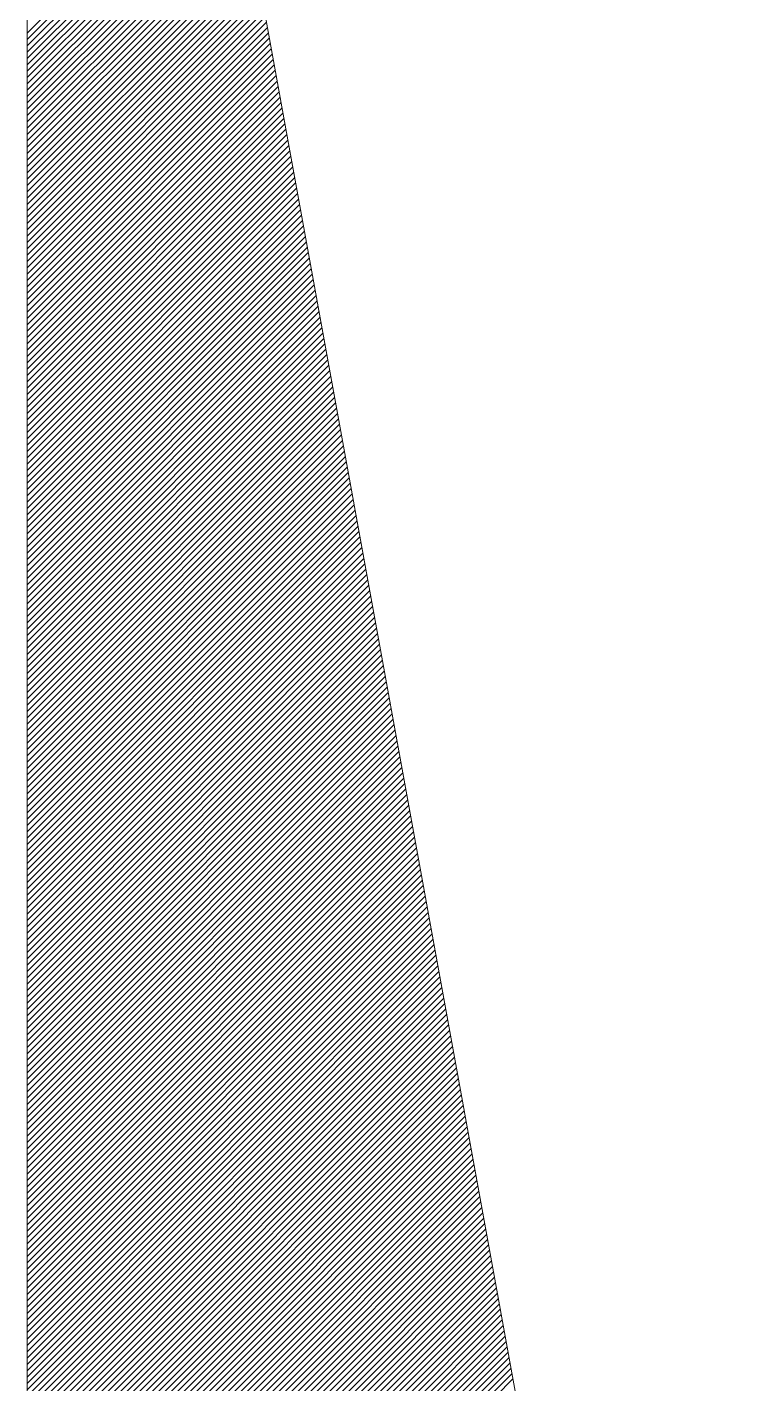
# Model space of a CAD drawing. Header units: millimetres. Extents: x -1319 to 21258, y 11161 to 27532.
# Drawn here: x 16826.4 to 16866.4, y 14687.6 to 14763.3 of the extents above; entities that cross this region are included whole.
import ezdxf

# ---------------------------------------------------------------- set-up
doc = ezdxf.new("R2010")
doc.units = ezdxf.units.MM
doc.layers.add('CIVIL', color=6, linetype='Continuous', lineweight=9)

# ---------------------------------------------------------------- blocks, each defined once
blk = doc.blocks.new('A$C8184bacf')
at = {"layer": 'CIVIL', "color": 1}
for p, q in [((11099.6, -8945, 448149754.839), (11099.6, -8645, 448149754.839)), ((11099.6, -8645, 448149754.839), (11139.6, -8865, 448149754.839))]:
    blk.add_line(p, q, dxfattribs=at)
at = {"layer": 'CIVIL', "color": 1, "linetype": 'Continuous'}
for p, q in [((11110.996, -8707.676, 448149754.839), (11099.6, -8719.072, 448149754.839)), ((11111.05, -8707.975, 448149754.839), (11099.6, -8719.425, 448149754.839)), ((11111.104, -8708.275, 448149754.839), (11099.6, -8719.779, 448149754.839)), ((11111.159, -8708.574, 448149754.839), (11099.6, -8720.133, 448149754.839)), ((11111.213, -8708.873, 448149754.839), (11099.6, -8720.486, 448149754.839)), ((11111.268, -8709.172, 448149754.839), (11099.6, -8720.84, 448149754.839)), ((11111.322, -8709.471, 448149754.839), (11099.6, -8721.193, 448149754.839)), ((11111.376, -8709.77, 448149754.839), (11099.6, -8721.547, 448149754.839)), ((11111.431, -8710.069, 448149754.839), (11099.6, -8721.9, 448149754.839)), ((11111.485, -8710.369, 448149754.839), (11099.6, -8722.254, 448149754.839)), ((11111.54, -8710.668, 448149754.839), (11099.6, -8722.607, 448149754.839)), ((11111.594, -8710.967, 448149754.839), (11099.6, -8722.961, 448149754.839)), ((11111.648, -8711.266, 448149754.839), (11099.6, -8723.315, 448149754.839)), ((11111.703, -8711.565, 448149754.839), (11099.6, -8723.668, 448149754.839)), ((11111.757, -8711.864, 448149754.839), (11099.6, -8724.022, 448149754.839)), ((11111.812, -8712.164, 448149754.839), (11099.6, -8724.375, 448149754.839)), ((11111.866, -8712.463, 448149754.839), (11099.6, -8724.729, 448149754.839)), ((11111.92, -8712.762, 448149754.839), (11099.6, -8725.082, 448149754.839)), ((11111.975, -8713.061, 448149754.839), (11099.6, -8725.436, 448149754.839)), ((11112.029, -8713.36, 448149754.839), (11099.6, -8725.789, 448149754.839)), ((11112.084, -8713.659, 448149754.839), (11099.6, -8726.143, 448149754.839)), ((11112.138, -8713.959, 448149754.839), (11099.6, -8726.497, 448149754.839)), ((11112.192, -8714.258, 448149754.839), (11099.6, -8726.85, 448149754.839)), ((11112.247, -8714.557, 448149754.839), (11099.6, -8727.204, 448149754.839)), ((11112.301, -8714.856, 448149754.839), (11099.6, -8727.557, 448149754.839)), ((11112.355, -8715.155, 448149754.839), (11099.6, -8727.911, 448149754.839)), ((11112.41, -8715.454, 448149754.839), (11099.6, -8728.264, 448149754.839)), ((11112.464, -8715.754, 448149754.839), (11099.6, -8728.618, 448149754.839)), ((11112.519, -8716.053, 448149754.839), (11099.6, -8728.971, 448149754.839)), ((11112.573, -8716.352, 448149754.839), (11099.6, -8729.325, 448149754.839)), ((11112.627, -8716.651, 448149754.839), (11099.6, -8729.678, 448149754.839)), ((11112.682, -8716.95, 448149754.839), (11099.6, -8730.032, 448149754.839)), ((11112.736, -8717.249, 448149754.839), (11099.6, -8730.386, 448149754.839)), ((11112.791, -8717.549, 448149754.839), (11099.6, -8730.739, 448149754.839)), ((11112.845, -8717.848, 448149754.839), (11099.6, -8731.093, 448149754.839)), ((11112.899, -8718.147, 448149754.839), (11099.6, -8731.446, 448149754.839)), ((11112.954, -8718.446, 448149754.839), (11099.6, -8731.8, 448149754.839)), ((11113.008, -8718.745, 448149754.839), (11099.6, -8732.153, 448149754.839)), ((11113.063, -8719.044, 448149754.839), (11099.6, -8732.507, 448149754.839)), ((11113.117, -8719.343, 448149754.839), (11099.6, -8732.86, 448149754.839)), ((11113.171, -8719.643, 448149754.839), (11099.6, -8733.214, 448149754.839)), ((11113.226, -8719.942, 448149754.839), (11099.6, -8733.568, 448149754.839)), ((11113.28, -8720.241, 448149754.839), (11099.6, -8733.921, 448149754.839)), ((11113.335, -8720.54, 448149754.839), (11099.6, -8734.275, 448149754.839)), ((11113.389, -8720.839, 448149754.839), (11099.6, -8734.628, 448149754.839)), ((11113.443, -8721.138, 448149754.839), (11099.6, -8734.982, 448149754.839)), ((11113.498, -8721.438, 448149754.839), (11099.6, -8735.335, 448149754.839)), ((11113.552, -8721.737, 448149754.839), (11099.6, -8735.689, 448149754.839)), ((11113.607, -8722.036, 448149754.839), (11099.6, -8736.042, 448149754.839)), ((11113.661, -8722.335, 448149754.839), (11099.6, -8736.396, 448149754.839)), ((11113.715, -8722.634, 448149754.839), (11099.6, -8736.75, 448149754.839)), ((11113.77, -8722.933, 448149754.839), (11099.6, -8737.103, 448149754.839)), ((11113.824, -8723.233, 448149754.839), (11099.6, -8737.457, 448149754.839)), ((11113.878, -8723.532, 448149754.839), (11099.6, -8737.81, 448149754.839)), ((11113.933, -8723.831, 448149754.839), (11099.6, -8738.164, 448149754.839)), ((11113.987, -8724.13, 448149754.839), (11099.6, -8738.517, 448149754.839)), ((11114.042, -8724.429, 448149754.839), (11099.6, -8738.871, 448149754.839)), ((11114.096, -8724.728, 448149754.839), (11099.6, -8739.224, 448149754.839)), ((11114.15, -8725.028, 448149754.839), (11099.6, -8739.578, 448149754.839)), ((11114.205, -8725.327, 448149754.839), (11099.6, -8739.932, 448149754.839)), ((11114.259, -8725.626, 448149754.839), (11099.6, -8740.285, 448149754.839)), ((11114.314, -8725.925, 448149754.839), (11099.6, -8740.639, 448149754.839)), ((11114.368, -8726.224, 448149754.839), (11099.6, -8740.992, 448149754.839)), ((11114.422, -8726.523, 448149754.839), (11099.6, -8741.346, 448149754.839)), ((11114.477, -8726.822, 448149754.839), (11099.6, -8741.699, 448149754.839)), ((11114.531, -8727.122, 448149754.839), (11099.6, -8742.053, 448149754.839)), ((11114.586, -8727.421, 448149754.839), (11099.6, -8742.406, 448149754.839)), ((11114.64, -8727.72, 448149754.839), (11099.6, -8742.76, 448149754.839)), ((11114.694, -8728.019, 448149754.839), (11099.6, -8743.114, 448149754.839)), ((11114.749, -8728.318, 448149754.839), (11099.6, -8743.467, 448149754.839)), ((11114.803, -8728.617, 448149754.839), (11099.6, -8743.821, 448149754.839)), ((11114.858, -8728.917, 448149754.839), (11099.6, -8744.174, 448149754.839)), ((11114.912, -8729.216, 448149754.839), (11099.6, -8744.528, 448149754.839)), ((11114.966, -8729.515, 448149754.839), (11099.6, -8744.881, 448149754.839)), ((11115.021, -8729.814, 448149754.839), (11099.6, -8745.235, 448149754.839)), ((11115.075, -8730.113, 448149754.839), (11099.6, -8745.588, 448149754.839)), ((11115.13, -8730.412, 448149754.839), (11099.6, -8745.942, 448149754.839)), ((11115.184, -8730.712, 448149754.839), (11099.6, -8746.295, 448149754.839)), ((11115.238, -8731.011, 448149754.839), (11099.6, -8746.649, 448149754.839)), ((11115.293, -8731.31, 448149754.839), (11099.6, -8747.003, 448149754.839)), ((11115.347, -8731.609, 448149754.839), (11099.6, -8747.356, 448149754.839)), ((11115.401, -8731.908, 448149754.839), (11099.6, -8747.71, 448149754.839)), ((11115.456, -8732.207, 448149754.839), (11099.6, -8748.063, 448149754.839)), ((11115.51, -8732.507, 448149754.839), (11099.6, -8748.417, 448149754.839)), ((11115.565, -8732.806, 448149754.839), (11099.6, -8748.77, 448149754.839)), ((11115.619, -8733.105, 448149754.839), (11099.6, -8749.124, 448149754.839)), ((11115.673, -8733.404, 448149754.839), (11099.6, -8749.477, 448149754.839)), ((11115.728, -8733.703, 448149754.839), (11099.6, -8749.831, 448149754.839)), ((11115.782, -8734.002, 448149754.839), (11099.6, -8750.185, 448149754.839)), ((11115.837, -8734.301, 448149754.839), (11099.6, -8750.538, 448149754.839)), ((11115.891, -8734.601, 448149754.839), (11099.6, -8750.892, 448149754.839)), ((11115.945, -8734.9, 448149754.839), (11099.6, -8751.245, 448149754.839)), ((11116, -8735.199, 448149754.839), (11099.6, -8751.599, 448149754.839)), ((11116.054, -8735.498, 448149754.839), (11099.6, -8751.952, 448149754.839)), ((11116.109, -8735.797, 448149754.839), (11099.6, -8752.306, 448149754.839)), ((11116.163, -8736.096, 448149754.839), (11099.6, -8752.659, 448149754.839)), ((11116.217, -8736.396, 448149754.839), (11099.6, -8753.013, 448149754.839)), ((11116.272, -8736.695, 448149754.839), (11099.6, -8753.367, 448149754.839)), ((11116.326, -8736.994, 448149754.839), (11099.6, -8753.72, 448149754.839)), ((11116.381, -8737.293, 448149754.839), (11099.6, -8754.074, 448149754.839)), ((11116.435, -8737.592, 448149754.839), (11099.6, -8754.427, 448149754.839)), ((11116.489, -8737.891, 448149754.839), (11099.6, -8754.781, 448149754.839)), ((11116.544, -8738.191, 448149754.839), (11099.6, -8755.134, 448149754.839)), ((11116.598, -8738.49, 448149754.839), (11099.6, -8755.488, 448149754.839)), ((11116.653, -8738.789, 448149754.839), (11099.6, -8755.841, 448149754.839)), ((11116.707, -8739.088, 448149754.839), (11099.6, -8756.195, 448149754.839)), ((11116.761, -8739.387, 448149754.839), (11099.6, -8756.549, 448149754.839)), ((11116.816, -8739.686, 448149754.839), (11099.6, -8756.902, 448149754.839)), ((11116.87, -8739.986, 448149754.839), (11099.6, -8757.256, 448149754.839)), ((11116.924, -8740.285, 448149754.839), (11099.6, -8757.609, 448149754.839)), ((11116.979, -8740.584, 448149754.839), (11099.6, -8757.963, 448149754.839)), ((11117.033, -8740.883, 448149754.839), (11099.6, -8758.316, 448149754.839)), ((11117.088, -8741.182, 448149754.839), (11099.6, -8758.67, 448149754.839)), ((11117.142, -8741.481, 448149754.839), (11099.6, -8759.023, 448149754.839)), ((11117.196, -8741.781, 448149754.839), (11099.6, -8759.377, 448149754.839)), ((11117.251, -8742.08, 448149754.839), (11099.6, -8759.731, 448149754.839)), ((11117.305, -8742.379, 448149754.839), (11099.6, -8760.084, 448149754.839)), ((11117.36, -8742.678, 448149754.839), (11099.6, -8760.438, 448149754.839)), ((11117.414, -8742.977, 448149754.839), (11099.6, -8760.791, 448149754.839)), ((11117.468, -8743.276, 448149754.839), (11099.6, -8761.145, 448149754.839)), ((11117.523, -8743.575, 448149754.839), (11099.6, -8761.498, 448149754.839)), ((11117.577, -8743.875, 448149754.839), (11099.6, -8761.852, 448149754.839)), ((11117.632, -8744.174, 448149754.839), (11099.6, -8762.205, 448149754.839)), ((11117.686, -8744.473, 448149754.839), (11099.6, -8762.559, 448149754.839)), ((11117.74, -8744.772, 448149754.839), (11099.6, -8762.913, 448149754.839)), ((11117.795, -8745.071, 448149754.839), (11099.6, -8763.266, 448149754.839)), ((11117.849, -8745.37, 448149754.839), (11099.6, -8763.62, 448149754.839)), ((11117.904, -8745.67, 448149754.839), (11099.6, -8763.973, 448149754.839)), ((11117.958, -8745.969, 448149754.839), (11099.6, -8764.327, 448149754.839)), ((11118.012, -8746.268, 448149754.839), (11099.6, -8764.68, 448149754.839)), ((11118.067, -8746.567, 448149754.839), (11099.6, -8765.034, 448149754.839)), ((11118.121, -8746.866, 448149754.839), (11099.6, -8765.387, 448149754.839)), ((11118.176, -8747.165, 448149754.839), (11099.6, -8765.741, 448149754.839)), ((11118.23, -8747.465, 448149754.839), (11099.6, -8766.094, 448149754.839)), ((11118.284, -8747.764, 448149754.839), (11099.6, -8766.448, 448149754.839)), ((11118.339, -8748.063, 448149754.839), (11099.6, -8766.802, 448149754.839)), ((11118.393, -8748.362, 448149754.839), (11099.6, -8767.155, 448149754.839)), ((11118.447, -8748.661, 448149754.839), (11099.6, -8767.509, 448149754.839)), ((11118.502, -8748.96, 448149754.839), (11099.6, -8767.862, 448149754.839)), ((11118.556, -8749.26, 448149754.839), (11099.6, -8768.216, 448149754.839)), ((11118.611, -8749.559, 448149754.839), (11099.6, -8768.569, 448149754.839)), ((11118.665, -8749.858, 448149754.839), (11099.6, -8768.923, 448149754.839)), ((11118.719, -8750.157, 448149754.839), (11099.6, -8769.276, 448149754.839)), ((11118.774, -8750.456, 448149754.839), (11099.6, -8769.63, 448149754.839)), ((11118.828, -8750.755, 448149754.839), (11099.6, -8769.984, 448149754.839)), ((11118.883, -8751.054, 448149754.839), (11099.6, -8770.337, 448149754.839)), ((11118.937, -8751.354, 448149754.839), (11099.6, -8770.691, 448149754.839)), ((11118.991, -8751.653, 448149754.839), (11099.6, -8771.044, 448149754.839)), ((11119.046, -8751.952, 448149754.839), (11099.6, -8771.398, 448149754.839)), ((11119.1, -8752.251, 448149754.839), (11099.6, -8771.751, 448149754.839)), ((11119.155, -8752.55, 448149754.839), (11099.6, -8772.105, 448149754.839)), ((11119.209, -8752.849, 448149754.839), (11099.6, -8772.458, 448149754.839)), ((11119.263, -8753.149, 448149754.839), (11099.6, -8772.812, 448149754.839)), ((11119.318, -8753.448, 448149754.839), (11099.6, -8773.166, 448149754.839)), ((11119.372, -8753.747, 448149754.839), (11099.6, -8773.519, 448149754.839)), ((11119.427, -8754.046, 448149754.839), (11099.6, -8773.873, 448149754.839)), ((11119.481, -8754.345, 448149754.839), (11099.6, -8774.226, 448149754.839)), ((11119.535, -8754.644, 448149754.839), (11099.6, -8774.58, 448149754.839)), ((11119.59, -8754.944, 448149754.839), (11099.6, -8774.933, 448149754.839)), ((11119.644, -8755.243, 448149754.839), (11099.6, -8775.287, 448149754.839)), ((11119.699, -8755.542, 448149754.839), (11099.6, -8775.64, 448149754.839)), ((11119.753, -8755.841, 448149754.839), (11099.6, -8775.994, 448149754.839)), ((11119.807, -8756.14, 448149754.839), (11099.6, -8776.348, 448149754.839)), ((11119.862, -8756.439, 448149754.839), (11099.6, -8776.701, 448149754.839)), ((11119.916, -8756.739, 448149754.839), (11099.6, -8777.055, 448149754.839)), ((11119.97, -8757.038, 448149754.839), (11099.6, -8777.408, 448149754.839)), ((11120.025, -8757.337, 448149754.839), (11099.6, -8777.762, 448149754.839)), ((11120.079, -8757.636, 448149754.839), (11099.6, -8778.115, 448149754.839)), ((11120.134, -8757.935, 448149754.839), (11099.6, -8778.469, 448149754.839)), ((11120.188, -8758.234, 448149754.839), (11099.6, -8778.822, 448149754.839)), ((11120.242, -8758.534, 448149754.839), (11099.6, -8779.176, 448149754.839)), ((11120.297, -8758.833, 448149754.839), (11099.6, -8779.53, 448149754.839)), ((11120.351, -8759.132, 448149754.839), (11099.6, -8779.883, 448149754.839)), ((11120.406, -8759.431, 448149754.839), (11099.6, -8780.237, 448149754.839)), ((11120.46, -8759.73, 448149754.839), (11099.6, -8780.59, 448149754.839)), ((11120.514, -8760.029, 448149754.839), (11099.6, -8780.944, 448149754.839)), ((11120.569, -8760.328, 448149754.839), (11099.6, -8781.297, 448149754.839)), ((11120.623, -8760.628, 448149754.839), (11099.6, -8781.651, 448149754.839)), ((11120.678, -8760.927, 448149754.839), (11099.6, -8782.004, 448149754.839)), ((11120.732, -8761.226, 448149754.839), (11099.6, -8782.358, 448149754.839)), ((11120.786, -8761.525, 448149754.839), (11099.6, -8782.711, 448149754.839)), ((11120.841, -8761.824, 448149754.839), (11099.6, -8783.065, 448149754.839)), ((11120.895, -8762.123, 448149754.839), (11099.6, -8783.419, 448149754.839)), ((11120.95, -8762.423, 448149754.839), (11099.6, -8783.772, 448149754.839)), ((11121.004, -8762.722, 448149754.839), (11099.6, -8784.126, 448149754.839)), ((11121.058, -8763.021, 448149754.839), (11099.6, -8784.479, 448149754.839)), ((11121.113, -8763.32, 448149754.839), (11099.6, -8784.833, 448149754.839)), ((11121.167, -8763.619, 448149754.839), (11099.6, -8785.186, 448149754.839)), ((11121.222, -8763.918, 448149754.839), (11099.6, -8785.54, 448149754.839)), ((11121.276, -8764.218, 448149754.839), (11099.6, -8785.893, 448149754.839)), ((11121.33, -8764.517, 448149754.839), (11099.6, -8786.247, 448149754.839)), ((11121.385, -8764.816, 448149754.839), (11099.6, -8786.601, 448149754.839)), ((11121.439, -8765.115, 448149754.839), (11099.6, -8786.954, 448149754.839)), ((11121.493, -8765.414, 448149754.839), (11099.6, -8787.308, 448149754.839)), ((11121.548, -8765.713, 448149754.839), (11099.6, -8787.661, 448149754.839)), ((11121.602, -8766.013, 448149754.839), (11099.6, -8788.015, 448149754.839)), ((11121.657, -8766.312, 448149754.839), (11099.6, -8788.368, 448149754.839)), ((11121.711, -8766.611, 448149754.839), (11099.6, -8788.722, 448149754.839)), ((11121.765, -8766.91, 448149754.839), (11099.6, -8789.075, 448149754.839)), ((11121.82, -8767.209, 448149754.839), (11099.6, -8789.429, 448149754.839)), ((11121.874, -8767.508, 448149754.839), (11099.6, -8789.783, 448149754.839)), ((11121.929, -8767.807, 448149754.839), (11099.6, -8790.136, 448149754.839)), ((11121.983, -8768.107, 448149754.839), (11099.6, -8790.49, 448149754.839)), ((11122.037, -8768.406, 448149754.839), (11099.6, -8790.843, 448149754.839)), ((11122.092, -8768.705, 448149754.839), (11099.6, -8791.197, 448149754.839)), ((11122.146, -8769.004, 448149754.839), (11099.6, -8791.55, 448149754.839)), ((11122.201, -8769.303, 448149754.839), (11099.6, -8791.904, 448149754.839)), ((11122.255, -8769.602, 448149754.839), (11099.6, -8792.257, 448149754.839)), ((11122.309, -8769.902, 448149754.839), (11099.6, -8792.611, 448149754.839)), ((11122.364, -8770.201, 448149754.839), (11099.6, -8792.965, 448149754.839)), ((11122.418, -8770.5, 448149754.839), (11099.6, -8793.318, 448149754.839)), ((11122.473, -8770.799, 448149754.839), (11099.6, -8793.672, 448149754.839)), ((11122.527, -8771.098, 448149754.839), (11099.6, -8794.025, 448149754.839)), ((11122.581, -8771.397, 448149754.839), (11099.6, -8794.379, 448149754.839)), ((11122.636, -8771.697, 448149754.839), (11099.6, -8794.732, 448149754.839)), ((11122.69, -8771.996, 448149754.839), (11099.6, -8795.086, 448149754.839)), ((11122.745, -8772.295, 448149754.839), (11099.6, -8795.439, 448149754.839)), ((11122.799, -8772.594, 448149754.839), (11099.6, -8795.793, 448149754.839)), ((11122.853, -8772.893, 448149754.839), (11099.6, -8796.147, 448149754.839)), ((11122.908, -8773.192, 448149754.839), (11099.6, -8796.5, 448149754.839)), ((11122.962, -8773.492, 448149754.839), (11099.6, -8796.854, 448149754.839)), ((11123.016, -8773.791, 448149754.839), (11099.6, -8797.207, 448149754.839)), ((11123.071, -8774.09, 448149754.839), (11099.6, -8797.561, 448149754.839)), ((11123.125, -8774.389, 448149754.839), (11099.6, -8797.914, 448149754.839)), ((11123.18, -8774.688, 448149754.839), (11099.6, -8798.268, 448149754.839)), ((11123.234, -8774.987, 448149754.839), (11099.6, -8798.621, 448149754.839)), ((11123.288, -8775.286, 448149754.839), (11099.6, -8798.975, 448149754.839)), ((11123.343, -8775.586, 448149754.839), (11099.6, -8799.329, 448149754.839)), ((11123.397, -8775.885, 448149754.839), (11099.6, -8799.682, 448149754.839)), ((11123.452, -8776.184, 448149754.839), (11099.6, -8800.036, 448149754.839)), ((11123.506, -8776.483, 448149754.839), (11099.6, -8800.389, 448149754.839)), ((11123.56, -8776.782, 448149754.839), (11099.6, -8800.743, 448149754.839)), ((11123.615, -8777.081, 448149754.839), (11099.6, -8801.096, 448149754.839)), ((11123.669, -8777.381, 448149754.839), (11099.6, -8801.45, 448149754.839)), ((11123.724, -8777.68, 448149754.839), (11099.6, -8801.803, 448149754.839)), ((11123.778, -8777.979, 448149754.839), (11099.6, -8802.157, 448149754.839)), ((11123.832, -8778.278, 448149754.839), (11099.6, -8802.51, 448149754.839)), ((11123.887, -8778.577, 448149754.839), (11099.6, -8802.864, 448149754.839)), ((11123.941, -8778.876, 448149754.839), (11099.6, -8803.218, 448149754.839)), ((11123.996, -8779.176, 448149754.839), (11099.6, -8803.571, 448149754.839)), ((11124.05, -8779.475, 448149754.839), (11099.6, -8803.925, 448149754.839)), ((11124.104, -8779.774, 448149754.839), (11099.6, -8804.278, 448149754.839)), ((11124.159, -8780.073, 448149754.839), (11099.6, -8804.632, 448149754.839)), ((11124.213, -8780.372, 448149754.839), (11099.6, -8804.985, 448149754.839)), ((11124.268, -8780.671, 448149754.839), (11099.6, -8805.339, 448149754.839)), ((11124.322, -8780.971, 448149754.839), (11099.6, -8805.692, 448149754.839)), ((11124.376, -8781.27, 448149754.839), (11099.6, -8806.046, 448149754.839)), ((11124.431, -8781.569, 448149754.839), (11099.6, -8806.4, 448149754.839)), ((11124.485, -8781.868, 448149754.839), (11099.6, -8806.753, 448149754.839)), ((11124.539, -8782.167, 448149754.839), (11099.6, -8807.107, 448149754.839)), ((11124.594, -8782.466, 448149754.839), (11099.6, -8807.46, 448149754.839)), ((11124.648, -8782.766, 448149754.839), (11099.6, -8807.814, 448149754.839)), ((11124.703, -8783.065, 448149754.839), (11099.6, -8808.167, 448149754.839)), ((11124.757, -8783.364, 448149754.839), (11099.6, -8808.521, 448149754.839)), ((11124.811, -8783.663, 448149754.839), (11099.6, -8808.874, 448149754.839)), ((11124.866, -8783.962, 448149754.839), (11099.6, -8809.228, 448149754.839)), ((11124.92, -8784.261, 448149754.839), (11099.6, -8809.582, 448149754.839)), ((11124.975, -8784.56, 448149754.839), (11099.6, -8809.935, 448149754.839)), ((11125.029, -8784.86, 448149754.839), (11099.6, -8810.289, 448149754.839)), ((11125.083, -8785.159, 448149754.839), (11099.6, -8810.642, 448149754.839)), ((11125.138, -8785.458, 448149754.839), (11099.6, -8810.996, 448149754.839)), ((11125.192, -8785.757, 448149754.839), (11099.6, -8811.349, 448149754.839)), ((11125.247, -8786.056, 448149754.839), (11099.6, -8811.703, 448149754.839)), ((11125.301, -8786.355, 448149754.839), (11099.6, -8812.056, 448149754.839)), ((11125.355, -8786.655, 448149754.839), (11099.6, -8812.41, 448149754.839)), ((11125.41, -8786.954, 448149754.839), (11099.6, -8812.764, 448149754.839)), ((11125.464, -8787.253, 448149754.839), (11099.6, -8813.117, 448149754.839)), ((11125.519, -8787.552, 448149754.839), (11099.6, -8813.471, 448149754.839)), ((11125.573, -8787.851, 448149754.839), (11099.6, -8813.824, 448149754.839)), ((11125.627, -8788.15, 448149754.839), (11099.6, -8814.178, 448149754.839)), ((11125.682, -8788.45, 448149754.839), (11099.6, -8814.531, 448149754.839)), ((11125.736, -8788.749, 448149754.839), (11099.6, -8814.885, 448149754.839)), ((11125.791, -8789.048, 448149754.839), (11099.6, -8815.238, 448149754.839)), ((11125.845, -8789.347, 448149754.839), (11099.6, -8815.592, 448149754.839)), ((11125.899, -8789.646, 448149754.839), (11099.6, -8815.946, 448149754.839)), ((11125.954, -8789.945, 448149754.839), (11099.6, -8816.299, 448149754.839)), ((11126.008, -8790.245, 448149754.839), (11099.6, -8816.653, 448149754.839)), ((11126.062, -8790.544, 448149754.839), (11099.6, -8817.006, 448149754.839)), ((11126.117, -8790.843, 448149754.839), (11099.6, -8817.36, 448149754.839)), ((11126.171, -8791.142, 448149754.839), (11099.6, -8817.713, 448149754.839)), ((11126.226, -8791.441, 448149754.839), (11099.6, -8818.067, 448149754.839)), ((11126.28, -8791.74, 448149754.839), (11099.6, -8818.42, 448149754.839)), ((11126.334, -8792.039, 448149754.839), (11099.6, -8818.774, 448149754.839)), ((11126.389, -8792.339, 448149754.839), (11099.6, -8819.127, 448149754.839)), ((11126.443, -8792.638, 448149754.839), (11099.6, -8819.481, 448149754.839)), ((11126.498, -8792.937, 448149754.839), (11099.6, -8819.835, 448149754.839)), ((11126.552, -8793.236, 448149754.839), (11099.6, -8820.188, 448149754.839)), ((11126.606, -8793.535, 448149754.839), (11099.6, -8820.542, 448149754.839)), ((11126.661, -8793.834, 448149754.839), (11099.6, -8820.895, 448149754.839)), ((11126.715, -8794.134, 448149754.839), (11099.6, -8821.249, 448149754.839))]:
    blk.add_line(p, q, dxfattribs=at)

msp = doc.modelspace()

# ---------------------------------------------------------------- block references
msp.add_blockref('A$C8184bacf', (5726.781, 23482.011))

doc.saveas('drawing.dxf')
